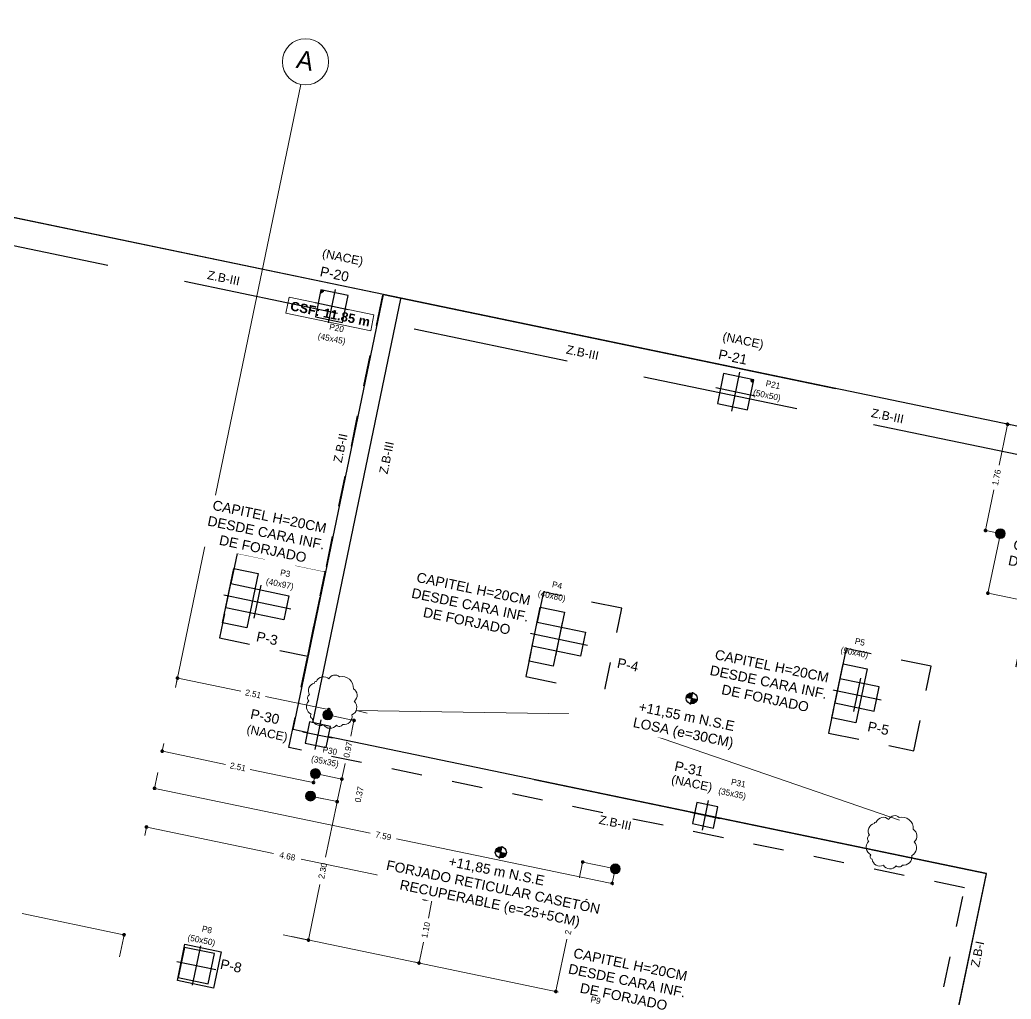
# Model space of a CAD drawing. Header units: metres. Extents: x 725608.1 to 725660.4, y 4370738.5 to 4370791.2.
# Drawn here: x 725625.75 to 725641.86, y 4370774.89 to 4370790.79 of the extents above; entities that cross this region are included whole.
import ezdxf

# ---------------------------------------------------------------- set-up
doc = ezdxf.new("R2010")
doc.units = ezdxf.units.M
doc.header["$LTSCALE"] = 10
doc.header["$MEASUREMENT"] = 0
for name, pattern in [('$5$DASHED2', [0.375, 0.25, -0.125]), ('1144 Z plantas$0$DASHED2', [0.375, 0.25, -0.125]), ('1144_EST_XREF_PLANTAS COMPLETAS$0$DASHDOTX2', [50.8, 25.4, -12.7, 0, -12.7]), ('1144_EST_XREF_PLANTAS COMPLETAS$0$HIDDEN', [9.525, 6.35, -3.175]), ('CONTINUA', [0]), ('CYE_TRAZOS', [4, 2, -2]), ('DASHED2', [0.375, 0.25, -0.125])]:
    doc.linetypes.add(name, pattern=pattern)
doc.layers.get('0').update_dxf_attribs({"linetype": 'CONTINUA', "lineweight": 0})
for name, color, linetype, lineweight in [('1144 Z plantas$0$CONTORNO FORJADO', 163, '1144 Z plantas$0$DASHED2', 13), ('1144_EST_XREF_PLANTAS COMPLETAS$0$BUIN_PUNTO CRECIMIENTO', 10, 'CONTINUOUS', 5), ('COTAS_PASATUBOS', 7, 'CONTINUOUS', 9), ('CYE_PASATUBOS', 7, 'CONTINUOUS', 9), ('CYE_REJILLAS', 13, 'CYE_TRAZOS', 9), ('CYE_REVISIONES', 10, 'CONTINUOUS', 9)]:
    doc.layers.add(name, color=color, linetype=linetype, lineweight=lineweight)
for name, color, linetype in [('1144_EST_XREF_PLANTAS COMPLETAS$0$BUIN_BORDE FORJADO', 33, 'CONTINUOUS'), ('1144_EST_XREF_PLANTAS COMPLETAS$0$BUIN_EJES PILARES', 252, '1144_EST_XREF_PLANTAS COMPLETAS$0$DASHDOTX2'), ('1144_EST_XREF_PLANTAS COMPLETAS$0$BUIN_NIVELES', 1, 'CONTINUOUS'), ('1144_EST_XREF_PLANTAS COMPLETAS$0$BUIN_OCULTA', 253, 'CYE_TRAZOS'), ('1144_EST_XREF_PLANTAS COMPLETAS$0$BUIN_PILARES', 1, 'CONTINUOUS'), ('1144_EST_XREF_PLANTAS COMPLETAS$0$BUIN_PROY INF', 252, '1144_EST_XREF_PLANTAS COMPLETAS$0$HIDDEN'), ('1144_EST_XREF_PLANTAS COMPLETAS$0$BUIN_TEXTO', 7, 'CONTINUOUS'), ('1144_EST_XREF_PLANTAS COMPLETAS$0$BUIN_TEXTO PILARES', 42, 'CONTINUOUS'), ('1144_EST_XREF_PLANTAS COMPLETAS$0$BUIN_TEXTO ZUNCHOS', 10, 'CONTINUOUS'), ('1144_EST_XREF_PLANTAS COMPLETAS$0$VIGAS APEO', 1, 'CONTINUOUS'), ('TEXTO_ETIQUETAS', 13, 'CONTINUOUS')]:
    doc.layers.add(name, color=color, linetype=linetype)
doc.layers.add('CYE_ALTURAS FORJADOS', color=7, linetype='$5$DASHED2', true_color=0x919191, transparency=0.6)
doc.styles.add('1144 Z plantas$0$Standard', font='arial.ttf')
doc.styles.add('1144_EST_XREF_PLANTAS COMPLETAS$0$Standard', font='arial.ttf')
doc.styles.add('C&E COTAS', font='')
doc.styles.add('CanoEscarioBody', font='', dxfattribs={"height": 0.04})
doc.styles.add('Century Gothic', font='GOTHIC.TTF', dxfattribs={"height": 0.3})
doc.styles.get('C&E COTAS').set_extended_font_data('CanoEscarioBody')
doc.styles.get('CanoEscarioBody').set_extended_font_data('CanoEscarioBody')

# ---------------------------------------------------------------- blocks, each defined once
blk = doc.blocks.new('_Dot')
at = {"color": 0, "linetype": 'ByBlock', "lineweight": -2}
blk.add_line((-0.5, 0), (-1, 0), dxfattribs=at)
at = {"color": 0, "linetype": 'ByBlock', "const_width": 0.5}
blk.add_lwpolyline([(-0.25, 0, 1), (0.25, 0, 1)], format="xyb", close=True, dxfattribs=at)
blk = doc.blocks.new('Rejilla - ANO_ExtremoRejilla-727554-03_A0_P00_REP')
at = {"layer": 'CYE_REJILLAS', "linetype": 'Continuous'}
blk.add_circle((0, 0), 0.00375, dxfattribs=at)
blk = doc.blocks.new('PASATUBOS 160')
blk.add_hatch(color=21).paths.add_polyline_path([(158.417, -180.723), (158.434, -180.723), (158.45, -180.72), (158.466, -180.713), (158.479, -180.703), (158.49, -180.691), (158.499, -180.676), (158.504, -180.661), (158.506, -180.644), (158.504, -180.627), (158.499, -180.611), (158.49, -180.597), (158.479, -180.584), (158.466, -180.575), (158.45, -180.568), (158.434, -180.564), (158.417, -180.564), (158.401, -180.568), (158.386, -180.575), (158.372, -180.584), (158.361, -180.597), (158.352, -180.611), (158.347, -180.627), (158.346, -180.644), (158.347, -180.661), (158.352, -180.676), (158.361, -180.691), (158.372, -180.703), (158.386, -180.713), (158.401, -180.72)])
for p, q in [((158.386, -180.644), (158.466, -180.644)), ((158.426, -180.604), (158.426, -180.684))]:
    blk.add_line(p, q)
blk.add_circle((158.426, -180.644), 0.08)
blk = doc.blocks.new('1144_EST_XREF_PLANTAS COMPLETAS$0$COTA NIVEL COMPLETA')
at = {"layer": '1144_EST_XREF_PLANTAS COMPLETAS$0$BUIN_NIVELES'}
h = blk.add_hatch(color=256, dxfattribs=at)
h.dxf.hatch_style = 1
h.paths.add_polyline_path([(0.5, 0), (0, 0), (0, -0.5, 0.414214)])
h.paths.add_polyline_path([(0, 0.5, 0.414214), (-0.5, 0), (0, 0)])
for points in [[(-0.558, 0), (0.558, 0)], [(0, -0.558), (0, 0.558)]]:
    blk.add_lwpolyline(points, dxfattribs=at)
blk.add_circle((0, 0), 0.5, dxfattribs=at)
blk = doc.blocks.new('1144_EST_XREF_PLANTAS COMPLETAS$0$1')
at = {"layer": '1144_EST_XREF_PLANTAS COMPLETAS$0$BUIN_PUNTO CRECIMIENTO'}
h = blk.add_hatch(color=256, dxfattribs=at)
h.dxf.hatch_style = 1
edge = h.paths.add_edge_path()
edge.add_line((0, 0), (0.05, 0))
edge.add_arc((0, 0), 0.05, 270, 360, ccw=False)
edge.add_line((0, -0.05), (0, 0))
for p in [(0.06, 0), (0, -0.06)]:
    blk.add_line(p, (0, 0), dxfattribs=at)
blk.add_arc((0, 0), 0.05, 270, 360, dxfattribs=at)
blk = doc.blocks.new('1144_EST_XREF_PLANTAS COMPLETAS$0$45x45_N')
at = {"layer": '1144_EST_XREF_PLANTAS COMPLETAS$0$BUIN_EJES PILARES', "ltscale": 0.005}
for p, q in [((0, 0.275), (0, -0.275)), ((-0.275, 0), (0.275, 0))]:
    blk.add_line(p, q, dxfattribs=at)
at = {"layer": '1144_EST_XREF_PLANTAS COMPLETAS$0$BUIN_PILARES'}
blk.add_lwpolyline([(-0.225, -0.225), (0.225, -0.225), (0.225, 0.225), (-0.225, 0.225)], close=True, dxfattribs=at)
blk = doc.blocks.new('1144_EST_XREF_PLANTAS COMPLETAS$0$50x50_N')
at = {"layer": '1144_EST_XREF_PLANTAS COMPLETAS$0$BUIN_EJES PILARES', "ltscale": 0.005}
for p, q in [((0, 0.325), (0, -0.325)), ((-0.325, 0), (0.325, 0))]:
    blk.add_line(p, q, dxfattribs=at)
at = {"layer": '1144_EST_XREF_PLANTAS COMPLETAS$0$BUIN_PILARES'}
blk.add_lwpolyline([(-0.25, -0.25), (0.25, -0.25), (0.25, 0.25), (-0.25, 0.25)], close=True, dxfattribs=at)
blk = doc.blocks.new('1144_EST_XREF_PLANTAS COMPLETAS$0$50x50_CONT')
at = {"layer": '1144_EST_XREF_PLANTAS COMPLETAS$0$BUIN_EJES PILARES', "ltscale": 0.005}
for p, q in [((0, 0.325), (0, -0.325)), ((-0.325, 0), (0.325, 0))]:
    blk.add_line(p, q, dxfattribs=at)
at = {"layer": '1144_EST_XREF_PLANTAS COMPLETAS$0$BUIN_PILARES'}
blk.add_lwpolyline([(-0.25, -0.25), (0.25, -0.25), (0.25, 0.25), (-0.25, 0.25)], close=True, dxfattribs=at)
blk = doc.blocks.new('1144_EST_XREF_PLANTAS COMPLETAS$0$80x40_CONT')
at = {"layer": '1144_EST_XREF_PLANTAS COMPLETAS$0$BUIN_EJES PILARES', "ltscale": 0.005}
for p, q in [((0, 0.275), (0, -0.275)), ((-0.475, 0), (0.475, 0))]:
    blk.add_line(p, q, dxfattribs=at)
at = {"layer": '1144_EST_XREF_PLANTAS COMPLETAS$0$VIGAS APEO'}
blk.add_lwpolyline([(0.4, 0.2), (0.4, -0.2), (-0.4, -0.2), (-0.4, 0.2)], close=True, dxfattribs=at)
blk = doc.blocks.new('1144_EST_XREF_PLANTAS COMPLETAS$0$96x40_PNT')
at = {"layer": '1144_EST_XREF_PLANTAS COMPLETAS$0$BUIN_EJES PILARES', "ltscale": 0.005}
for p, q in [((0, 0.275), (0, -0.275)), ((-0.557, 0), (0.557, 0))]:
    blk.add_line(p, q, dxfattribs=at)
at = {"layer": '1144_EST_XREF_PLANTAS COMPLETAS$0$VIGAS APEO'}
blk.add_lwpolyline([(-0.482, 0.2), (0.482, 0.2), (0.482, -0.2), (-0.482, -0.2)], close=True, dxfattribs=at)
blk = doc.blocks.new('1144_EST_XREF_PLANTAS COMPLETAS$0$35x35_N')
at = {"layer": '1144_EST_XREF_PLANTAS COMPLETAS$0$BUIN_EJES PILARES', "ltscale": 0.005}
for p, q in [((0, 0.245), (0, -0.245)), ((-0.245, 0), (0.245, 0))]:
    blk.add_line(p, q, dxfattribs=at)
at = {"layer": '1144_EST_XREF_PLANTAS COMPLETAS$0$BUIN_PILARES'}
blk.add_lwpolyline([(-0.175, -0.175), (0.175, -0.175), (0.175, 0.175), (-0.175, 0.175)], close=True, dxfattribs=at)
blk = doc.blocks.new('1144_EST_XREF_PLANTAS COMPLETAS$0$40x65_CNT')
at = {"layer": '1144_EST_XREF_PLANTAS COMPLETAS$0$BUIN_EJES PILARES', "ltscale": 0.005}
for p, q in [((0, -0.4), (0, 0.4)), ((-0.275, 0), (0.275, 0))]:
    blk.add_line(p, q, dxfattribs=at)
at = {"layer": '1144_EST_XREF_PLANTAS COMPLETAS$0$BUIN_PILARES'}
blk.add_lwpolyline([(0.2, -0.325), (0.2, 0.325), (-0.2, 0.325), (-0.2, -0.325)], close=True, dxfattribs=at)

msp = doc.modelspace()

# ---------------------------------------------------------------- linework, layer by layer
at = {"layer": '1144 Z plantas$0$CONTORNO FORJADO', "linetype": '1144 Z plantas$0$DASHED2', "ltscale": 3}
for points in [[(725610.194, 4370790.788), (725631.288, 4370755.466), (725631.514, 4370756.551), (725622.514, 4370771.621), (725626.494, 4370773.993), (725630.947, 4370766.532), (725634.264, 4370768.508), (725634.897, 4370771.554), (725636.135, 4370771.296), (725636.411, 4370772.62), (725640.386, 4370771.794), (725641.452, 4370776.922), (725630.193, 4370779.262), (725631.661, 4370786.326)], [(725640.386, 4370771.794), (725641.452, 4370776.922), (725630.193, 4370779.262), (725631.661, 4370786.326), (725653.827, 4370781.719), (725651.511, 4370770.574), (725647.144, 4370771.479), (725646.926, 4370770.435), (725641.561, 4370771.55)]]:
    msp.add_lwpolyline(points, close=True, dxfattribs=at)
at = {"layer": '1144 Z plantas$0$CONTORNO FORJADO'}
msp.add_lwpolyline([(725630.073, 4370786.027), (725630.126, 4370786.282), (725631.506, 4370785.995), (725631.453, 4370785.74)], close=True, dxfattribs=at)
at = {"layer": '1144_EST_XREF_PLANTAS COMPLETAS$0$BUIN_BORDE FORJADO'}
msp.add_line((725640.386, 4370771.793), (725641.452, 4370776.924), dxfattribs=at)
msp.add_lwpolyline([(725630.512, 4370779.375), (725631.942, 4370786.255)], dxfattribs=at)
at = {"layer": '1144_EST_XREF_PLANTAS COMPLETAS$0$BUIN_OCULTA', "ltscale": 0.025}
for p, q in [((725630.122, 4370778.972), (725631.648, 4370786.316)), ((725629.282, 4370782.123), (725628.997, 4370780.752)), ((725630.715, 4370781.825), (725629.282, 4370782.123)), ((725630.43, 4370780.454), (725630.715, 4370781.825)), ((725634.259, 4370781.497), (725633.974, 4370780.126)), ((725635.531, 4370781.232), (725634.259, 4370781.497)), ((725635.247, 4370779.862), (725635.531, 4370781.232)), ((725628.997, 4370780.752), (725630.43, 4370780.454)), ((725639.174, 4370780.577), (725638.89, 4370779.207)), ((725640.558, 4370780.29), (725639.174, 4370780.577)), ((725640.273, 4370778.919), (725640.558, 4370780.29)), ((725633.974, 4370780.126), (725635.247, 4370779.862)), ((725638.89, 4370779.207), (725640.273, 4370778.919)), ((725640.153, 4370772.148), (725641.097, 4370776.692))]:
    msp.add_line(p, q, dxfattribs=at)
at = {"layer": '1144_EST_XREF_PLANTAS COMPLETAS$0$BUIN_PROY INF', "ltscale": 0.04}
msp.add_lwpolyline([(725649.034, 4370760.875), (725653.295, 4370781.37), (725611.188, 4370790.121), (725631.683, 4370755.722), (725636.966, 4370754.5), (725638.637, 4370763.025)], close=True, dxfattribs=at)
at = {"layer": '1144_EST_XREF_PLANTAS COMPLETAS$0$BUIN_PROY INF', "ltscale": 0.025}
for points in [[(725629.44, 4370780.915), (725629.048, 4370780.997), (725629.231, 4370781.878), (725629.623, 4370781.796), (725629.44, 4370780.915)], [(725634.416, 4370780.29), (725634.025, 4370780.371), (725634.208, 4370781.252), (725634.599, 4370781.171), (725634.416, 4370780.29)], [(725639.332, 4370779.37), (725638.94, 4370779.451), (725639.124, 4370780.333), (725639.515, 4370780.251), (725639.332, 4370779.37)]]:
    msp.add_lwpolyline(points, dxfattribs=at)
msp.add_lwpolyline([(725628.436, 4370775.776), (725629.024, 4370775.654), (725628.902, 4370775.066), (725628.314, 4370775.189)], close=True, dxfattribs=at)
msp.add_lwpolyline([(725628.436, 4370775.776), (725629.024, 4370775.654), (725628.902, 4370775.066), (725628.314, 4370775.189)], close=True, dxfattribs=at)
at = {"layer": 'COTAS_PASATUBOS'}
for p, q in [((725641.841, 4370784.211), (725641.773, 4370784.225)), ((725641.785, 4370784.161), (725641.66, 4370783.559)), ((725641.451, 4370782.554), (725641.576, 4370783.155)), ((725641.654, 4370782.45), (725641.414, 4370782.5)), ((725641.674, 4370782.421), (725641.472, 4370781.453)), ((725641.536, 4370781.465), (725642.299, 4370781.307)), ((725628.301, 4370780.036), (725628.319, 4370780.123)), ((725628.372, 4370780.086), (725629.346, 4370779.884)), ((725630.715, 4370779.599), (725629.742, 4370779.801)), ((725630.761, 4370779.524), (725630.779, 4370779.611)), ((725630.78, 4370779.495), (725631.207, 4370779.406)), ((725631.17, 4370779.352), (725631.129, 4370779.157)), ((725628.093, 4370779.035), (725628.062, 4370778.888)), ((725628.126, 4370778.9), (725629.097, 4370778.698)), ((725630.996, 4370778.518), (725631.037, 4370778.714)), ((725627.995, 4370778.567), (725627.937, 4370778.284)), ((725630.465, 4370778.414), (725629.494, 4370778.616)), ((725630.549, 4370778.524), (725630.519, 4370778.377)), ((725630.579, 4370778.543), (725631.009, 4370778.454)), ((725630.579, 4370778.543), (725631.009, 4370778.454)), ((725630.972, 4370778.4), (725630.92, 4370778.151)), ((725628, 4370778.296), (725631.443, 4370777.581)), ((725630.499, 4370778.177), (725630.933, 4370778.087)), ((725630.503, 4370778.177), (725630.933, 4370778.087)), ((725630.896, 4370778.034), (725630.721, 4370777.191)), ((725627.782, 4370777.542), (725627.817, 4370777.706)), ((725627.87, 4370777.669), (725629.875, 4370777.253)), ((725635.317, 4370776.776), (725631.874, 4370777.491)), ((725632.33, 4370776.742), (725630.325, 4370777.159)), ((725635.401, 4370777.007), (725634.872, 4370777.117)), ((725634.884, 4370777.053), (725634.72, 4370776.264)), ((725635.42, 4370776.977), (725635.371, 4370776.739)), ((725630.453, 4370775.904), (725630.628, 4370776.746)), ((725632.36, 4370776.591), (725632.394, 4370776.755)), ((725632.38, 4370776.561), (725632.484, 4370776.539)), ((725632.448, 4370776.486), (725632.389, 4370776.203)), ((725627.389, 4370775.942), (725625.791, 4370776.274)), ((725627.374, 4370775.574), (725627.452, 4370775.954)), ((725630.032, 4370775.93), (725630.466, 4370775.84)), ((725632.249, 4370775.531), (725632.308, 4370775.813)), ((725634.472, 4370775.069), (725634.636, 4370775.858)), ((725632.157, 4370775.489), (725632.261, 4370775.467)), ((725634.964, 4370774.905), (725634.435, 4370775.015))]:
    msp.add_line(p, q, dxfattribs=at)
at = {"layer": 'CYE_ALTURAS FORJADOS', "linetype": 'DASHED2', "ltscale": 3}
for p, q in [((725631.661, 4370786.326), (725610.194, 4370790.788)), ((725640.386, 4370771.794), (725641.452, 4370776.922)), ((725640.386, 4370771.794), (725641.452, 4370776.922))]:
    msp.add_line(p, q, dxfattribs=at)
at = {"layer": 'CYE_REJILLAS', "ltscale": 0.5}
for points in [[(725630.317, 4370789.739), (725623.504, 4370756.955)], [(725659.546, 4370769.797), (725608.991, 4370780.303)]]:
    msp.add_lwpolyline(points, dxfattribs=at)
at = {"layer": 'CYE_REVISIONES', "color": 3}
for p, q in [((725630.57, 4370780.043), (725630.57, 4370780.043)), ((725630.944, 4370780.118), (725630.944, 4370780.118)), ((725631.171, 4370779.927), (725631.171, 4370779.927)), ((725630.46, 4370779.828), (725630.46, 4370779.828)), ((725631.188, 4370779.723), (725631.188, 4370779.723)), ((725630.484, 4370779.513), (725630.484, 4370779.513)), ((725635.037, 4370779.513), (725631.22, 4370779.574)), ((725631.22, 4370779.574), (725631.395, 4370779.531)), ((725640.039, 4370777.791), (725635.037, 4370779.513)), ((725631.148, 4370779.499), (725631.148, 4370779.499)), ((725630.687, 4370779.342), (725630.687, 4370779.342)), ((725630.897, 4370779.333), (725630.897, 4370779.333)), ((725639.662, 4370777.761), (725639.662, 4370777.761)), ((725640.036, 4370777.836), (725640.036, 4370777.836)), ((725640.263, 4370777.645), (725640.263, 4370777.645)), ((725639.552, 4370777.546), (725639.552, 4370777.546)), ((725640.28, 4370777.44), (725640.28, 4370777.44)), ((725639.576, 4370777.231), (725639.576, 4370777.231)), ((725640.24, 4370777.217), (725640.24, 4370777.217)), ((725639.779, 4370777.06), (725639.779, 4370777.06)), ((725639.989, 4370777.051), (725639.989, 4370777.051))]:
    msp.add_line(p, q, dxfattribs=at)
for centre, radius, start, end in [((725630.565, 4370779.895), 0.125, 102.4135, 212.4135), ((725630.563, 4370780.019), 0.0251, 74.585, 184.585), ((725630.688, 4370779.992), 0.128, 46.6765, 156.6765), ((725630.871, 4370780.043), 0.105, 45.9781, 155.9781), ((725630.991, 4370779.943), 0.181, 354.8611, 104.8611), ((725631.108, 4370779.819), 0.125, 309.6246, 59.6246), ((725630.542, 4370779.634), 0.134, 134.3485, 244.3485), ((725630.488, 4370779.775), 0.0603, 118.2323, 228.2323), ((725631.089, 4370779.625), 0.138, 294.882, 44.882), ((725630.519, 4370779.484), 0.0455, 140.573, 250.573), ((725630.63, 4370779.455), 0.127, 186.5132, 296.5132), ((725631.018, 4370779.476), 0.132, 260.3396, 10.3396), ((725630.795, 4370779.411), 0.128, 212.6213, 322.6213), ((725630.942, 4370779.374), 0.0607, 222.0747, 332.0747), ((725639.656, 4370777.737), 0.0251, 74.585, 184.585), ((725639.78, 4370777.71), 0.128, 46.6765, 156.6765), ((725639.964, 4370777.761), 0.105, 45.9781, 155.9781), ((725640.083, 4370777.661), 0.181, 354.8611, 104.8611), ((725639.658, 4370777.613), 0.125, 102.4135, 212.4135), ((725640.2, 4370777.537), 0.125, 309.6246, 59.6246), ((725639.634, 4370777.352), 0.134, 134.3485, 244.3485), ((725639.581, 4370777.493), 0.0603, 118.2323, 228.2323), ((725640.182, 4370777.343), 0.138, 294.882, 44.882), ((725639.611, 4370777.202), 0.0455, 140.573, 250.573), ((725639.722, 4370777.173), 0.127, 186.5132, 296.5132), ((725640.11, 4370777.193), 0.132, 260.3396, 10.3396), ((725639.887, 4370777.129), 0.128, 212.6213, 322.6213), ((725640.034, 4370777.092), 0.0607, 222.0747, 332.0747)]:
    msp.add_arc(centre, radius, start, end, dxfattribs=at)

# ---------------------------------------------------------------- block references
at = {"color": 7, "rotation": 258.2599612998155}
msp.add_blockref('1144_EST_XREF_PLANTAS COMPLETAS$0$40x65_CNT', (725639.35, 4370779.826), dxfattribs=at)
at = {"layer": '1144_EST_XREF_PLANTAS COMPLETAS$0$BUIN_NIVELES', "xscale": 0.1799999999999997, "yscale": 0.1799999999999997, "zscale": 0.1799999999999997, "rotation": 348.2599612998155}
msp.add_blockref('1144_EST_XREF_PLANTAS COMPLETAS$0$COTA NIVEL COMPLETA', (725633.567, 4370777.269), dxfattribs=at)
at = {"layer": '1144_EST_XREF_PLANTAS COMPLETAS$0$BUIN_PILARES', "rotation": 348.2599612998155}
for name, p in [('1144_EST_XREF_PLANTAS COMPLETAS$0$45x45_N', (725630.82, 4370786.139)), ('1144_EST_XREF_PLANTAS COMPLETAS$0$50x50_N', (725637.379, 4370784.75)), ('1144_EST_XREF_PLANTAS COMPLETAS$0$96x40_PNT', (725629.611, 4370781.339)), ('1144_EST_XREF_PLANTAS COMPLETAS$0$80x40_CONT', (725634.508, 4370780.73)), ('1144_EST_XREF_PLANTAS COMPLETAS$0$35x35_N', (725630.593, 4370779.179)), ('1144_EST_XREF_PLANTAS COMPLETAS$0$35x35_N', (725636.886, 4370777.871)), ('1144_EST_XREF_PLANTAS COMPLETAS$0$50x50_CONT', (725628.62, 4370775.431))]:
    msp.add_blockref(name, p, dxfattribs=at)
at = {"layer": '1144_EST_XREF_PLANTAS COMPLETAS$0$BUIN_PUNTO CRECIMIENTO'}
for p, rotation in [((725630.645, 4370786.405), 348.2599612998155), ((725630.645, 4370786.405), 348.2599612998155), ((725637.675, 4370784.944), 258.2599612998155), ((725637.675, 4370784.944), 258.2599612998155)]:
    msp.add_blockref('1144_EST_XREF_PLANTAS COMPLETAS$0$1', p, dxfattribs=dict(at, rotation=rotation))
at = {"layer": 'COTAS_PASATUBOS', "xscale": 0.06, "yscale": 0.06, "zscale": 0.06}
for p, rotation in [((725641.797, 4370784.22), 78.25996129981554), ((725641.439, 4370782.495), 258.2599612998155), ((725641.478, 4370781.478), 168.2599612998155), ((725628.314, 4370780.098), 168.2599612998155), ((725630.774, 4370779.587), 348.2599612998155), ((725631.182, 4370779.411), 78.25996129981554), ((725628.067, 4370778.912), 168.2599612998155), ((725630.524, 4370778.402), 348.2599612998155), ((725630.984, 4370778.459), 78.25996129981554), ((725630.984, 4370778.459), 258.2599612998155), ((725627.942, 4370778.309), 168.2599612998155), ((725630.908, 4370778.092), 78.25996129981554), ((725630.908, 4370778.092), 258.2599612998155), ((725627.811, 4370777.681), 168.2599612998155), ((725634.896, 4370777.112), 78.25996129981554), ((725635.376, 4370776.764), 348.2599612998155), ((725632.389, 4370776.73), 348.2599612998155), ((725632.46, 4370776.544), 78.25996129981554), ((725627.447, 4370775.93), 348.2599612998155), ((725630.441, 4370775.845), 258.2599612998155), ((725632.237, 4370775.472), 258.2599612998155), ((725634.46, 4370775.01), 258.2599612998155)]:
    msp.add_blockref('_Dot', p, dxfattribs=dict(at, rotation=rotation))
at = {"layer": 'CYE_PASATUBOS', "rotation": 348.2599612998155}
for p in [(725523.323, 4370991.545), (725512.4, 4370988.6), (725512.199, 4370987.649), (725512.119, 4370987.283), (725517.07, 4370986.102), (725513.999, 4370985.666)]:
    msp.add_blockref('PASATUBOS 160', p, dxfattribs=at)
at = {"layer": 'CYE_REJILLAS', "linetype": 'ByBlock', "xscale": 99.99999999999979, "yscale": 99.99999999999979, "zscale": 99.99999999999979, "rotation": 250.0882340884018}
msp.add_blockref('Rejilla - ANO_ExtremoRejilla-727554-03_A0_P00_REP', (725630.394, 4370790.106), dxfattribs=at)

# ---------------------------------------------------------------- texts
at = {"layer": '1144 Z plantas$0$CONTORNO FORJADO', "insert": (725630.167, 4370786.22), "char_height": 0.15, "attachment_point": 1, "rotation": 348.26, "style": '1144 Z plantas$0$Standard'}
msp.add_mtext_dynamic_manual_height_columns('{\\fArial|b1|i0|c0|p34;CSF: 11.85 m}', width=4.20548, gutter_width=12.5, heights=[0.819], dxfattribs=at)
at = {"layer": '1144_EST_XREF_PLANTAS COMPLETAS$0$BUIN_TEXTO', "char_height": 0.14, "width": 1.6, "attachment_point": 5, "rotation": 348.26, "style": '1144_EST_XREF_PLANTAS COMPLETAS$0$Standard'}
for insert in [(725630.995, 4370786.913), (725637.498, 4370785.562), (725629.768, 4370779.186), (725636.665, 4370778.372)]:
    msp.add_mtext('(NACE)', dxfattribs=dict(at, insert=insert))
at = {"layer": '1144_EST_XREF_PLANTAS COMPLETAS$0$BUIN_TEXTO PILARES', "char_height": 0.16, "width": 1.8, "attachment_point": 5, "rotation": 348.26, "style": '1144_EST_XREF_PLANTAS COMPLETAS$0$Standard'}
for s, insert in [('P-20', (725630.865, 4370786.658)), ('P-21', (725637.335, 4370785.313)), ('P-3', (725629.77, 4370780.742)), ('P-4', (725635.63, 4370780.314)), ('P-30', (725629.735, 4370779.472)), ('P-5', (725639.698, 4370779.282)), ('P-31', (725636.623, 4370778.627)), ('P-8', (725629.184, 4370775.424))]:
    msp.add_mtext(s, dxfattribs=dict(at, insert=insert))
at = {"layer": '1144_EST_XREF_PLANTAS COMPLETAS$0$BUIN_TEXTO ZUNCHOS', "char_height": 0.14, "width": 0.9, "attachment_point": 5, "style": '1144_EST_XREF_PLANTAS COMPLETAS$0$Standard'}
for s, insert, rotation in [('Z.B-III', (725629.064, 4370786.596), 348.26), ('Z.B-III', (725634.894, 4370785.385), 348.26), ('Z.B-III', (725639.847, 4370784.355), 348.26), ('Z.B-II', (725630.961, 4370783.833), 78.26), ('Z.B-III', (725631.71, 4370783.678), 78.26), ('Z.B-III', (725635.425, 4370777.75), 348.26), ('Z.B-I', (725641.308, 4370775.618), 78.26)]:
    msp.add_mtext(s, dxfattribs=dict(at, insert=insert, rotation=rotation))
at = {"layer": 'COTAS_PASATUBOS', "char_height": 0.1, "attachment_point": 5, "style": 'C&E COTAS'}
for s, insert, rotation in [('\\A1;1.76', (725641.618, 4370783.357), 78.26), ('\\A1;2.51', (725629.544, 4370779.842), 348.26), ('\\A1;0.97', (725631.083, 4370778.935), 78.26), ('\\A1;2.51', (725629.296, 4370778.657), 348.26), ('\\A1;0.37', (725631.266, 4370778.209), 78.26), ('\\A1;7.59', (725631.659, 4370777.536), 348.26), ('\\A1;4.68', (725630.1, 4370777.206), 348.26), ('\\A1;2.30', (725630.675, 4370776.969), 78.26), ('\\A1;1.10', (725632.348, 4370776.008), 78.26), ('\\A1;2.15', (725634.678, 4370776.061), 78.26)]:
    msp.add_mtext(s, dxfattribs=dict(at, insert=insert, rotation=rotation))
at = {"layer": 'CYE_REJILLAS', "insert": (725630.29, 4370790.305), "char_height": 0.3, "width": 0.32869, "attachment_point": 1, "rotation": 348.26, "style": 'Century Gothic'}
msp.add_mtext('A', dxfattribs=at)
at = {"layer": 'TEXTO_ETIQUETAS', "style": 'CanoEscarioBody'}
for s, p in [('P20', (725630.773, 4370785.76)), ('(45x45)', (725630.588, 4370785.609)), ('P21', (725637.861, 4370784.838)), ('(50x50)', (725637.656, 4370784.691)), ('P3', (725629.976, 4370781.769)), ('(40x97)', (725629.745, 4370781.627)), ('P4', (725634.391, 4370781.575)), ('(40x80)', (725634.162, 4370781.433)), ('P5', (725639.309, 4370780.655)), ('(90x40)', (725639.078, 4370780.513)), ('P30', (725630.664, 4370778.895)), ('(35x35)', (725630.479, 4370778.744)), ('P31', (725637.299, 4370778.369)), ('(35x35)', (725637.093, 4370778.222)), ('P8', (725628.704, 4370775.984)), ('(50x50)', (725628.472, 4370775.842)), ('P9', (725635.016, 4370774.836))]:
    msp.add_text(s, height=0.1, rotation=348.26, dxfattribs=at).set_placement(p)

# ---------------------------------------------------------------- next in the draw order: texts
at = {"layer": '1144_EST_XREF_PLANTAS COMPLETAS$0$BUIN_TEXTO', "char_height": 0.16, "attachment_point": 5, "rotation": 348.26, "style": '1144_EST_XREF_PLANTAS COMPLETAS$0$Standard', "bg_fill": 2}
for insert in [(725629.756, 4370782.459), (725642.761, 4370781.819), (725633.069, 4370781.287), (725637.915, 4370780.033), (725635.616, 4370775.186)]:
    msp.add_mtext_dynamic_manual_height_columns('CAPITEL H=20CM DESDE CARA INF.\\PDE FORJADO', width=1.93706, gutter_width=1, heights=[1.029], dxfattribs=dict(at, insert=insert))
at = {"layer": '1144_EST_XREF_PLANTAS COMPLETAS$0$BUIN_TEXTO', "char_height": 0.16, "attachment_point": 5, "rotation": 348.26, "style": '1144_EST_XREF_PLANTAS COMPLETAS$0$Standard', "bg_fill": 3, "box_fill_scale": 1.5, "bg_fill_color": 256, "bg_fill_transparency": 0}
for s, insert, width in [('+11,55 m N.S.E\\PFORJADO RETICULAR CASETÓN RECUPERABLE (e=25+5CM)', (725643.033, 4370779.832), 2.794), ('+11,85 m N.S.E\\PFORJADO RETICULAR CASETÓN RECUPERABLE (e=25+5CM)', (725633.439, 4370776.683), 3.6)]:
    msp.add_mtext(s, dxfattribs=dict(at, insert=insert, width=width))

# ---------------------------------------------------------------- next in the draw order: linework, layer by layer
at = {"layer": '1144_EST_XREF_PLANTAS COMPLETAS$0$BUIN_BORDE FORJADO'}
msp.add_line((725641.452, 4370776.924), (725630.765, 4370779.145), dxfattribs=at)
at = {"layer": '1144_EST_XREF_PLANTAS COMPLETAS$0$BUIN_OCULTA', "ltscale": 0.025}
msp.add_line((725641.097, 4370776.692), (725630.122, 4370778.972), dxfattribs=at)
at = {"layer": 'CYE_ALTURAS FORJADOS', "linetype": 'DASHED2', "ltscale": 3}
for p, q in [((725630.193, 4370779.262), (725631.661, 4370786.326)), ((725630.193, 4370779.262), (725631.661, 4370786.326)), ((725631.661, 4370786.326), (725653.827, 4370781.719))]:
    msp.add_line(p, q, dxfattribs=at)

# ---------------------------------------------------------------- next in the draw order: block references
at = {"layer": '1144_EST_XREF_PLANTAS COMPLETAS$0$BUIN_NIVELES', "xscale": 0.1799999999999997, "yscale": 0.1799999999999997, "zscale": 0.1799999999999997, "rotation": 348.2599612998155}
msp.add_blockref('1144_EST_XREF_PLANTAS COMPLETAS$0$COTA NIVEL COMPLETA', (725636.667, 4370779.77), dxfattribs=at)

# ---------------------------------------------------------------- next in the draw order: texts
at = {"layer": '1144_EST_XREF_PLANTAS COMPLETAS$0$BUIN_TEXTO', "insert": (725636.553, 4370779.323), "char_height": 0.16, "width": 3.6, "attachment_point": 5, "rotation": 348.26, "style": '1144_EST_XREF_PLANTAS COMPLETAS$0$Standard', "bg_fill": 2}
msp.add_mtext('+11,55 m N.S.E\\PLOSA (e=30CM)', dxfattribs=at)

# ---------------------------------------------------------------- next in the draw order: linework, layer by layer
at = {"layer": '1144_EST_XREF_PLANTAS COMPLETAS$0$BUIN_BORDE FORJADO'}
msp.add_lwpolyline([(725653.827, 4370781.719), (725610.194, 4370790.788), (725631.397, 4370755.283), (725637.671, 4370753.774), (725639.264, 4370761.701)], dxfattribs=at)
at = {"layer": 'CYE_ALTURAS FORJADOS', "linetype": 'DASHED2', "ltscale": 3}
msp.add_line((725641.452, 4370776.922), (725630.193, 4370779.262), dxfattribs=at)
msp.add_line((725641.452, 4370776.922), (725630.193, 4370779.262), dxfattribs=at)

doc.saveas('drawing.dxf')
